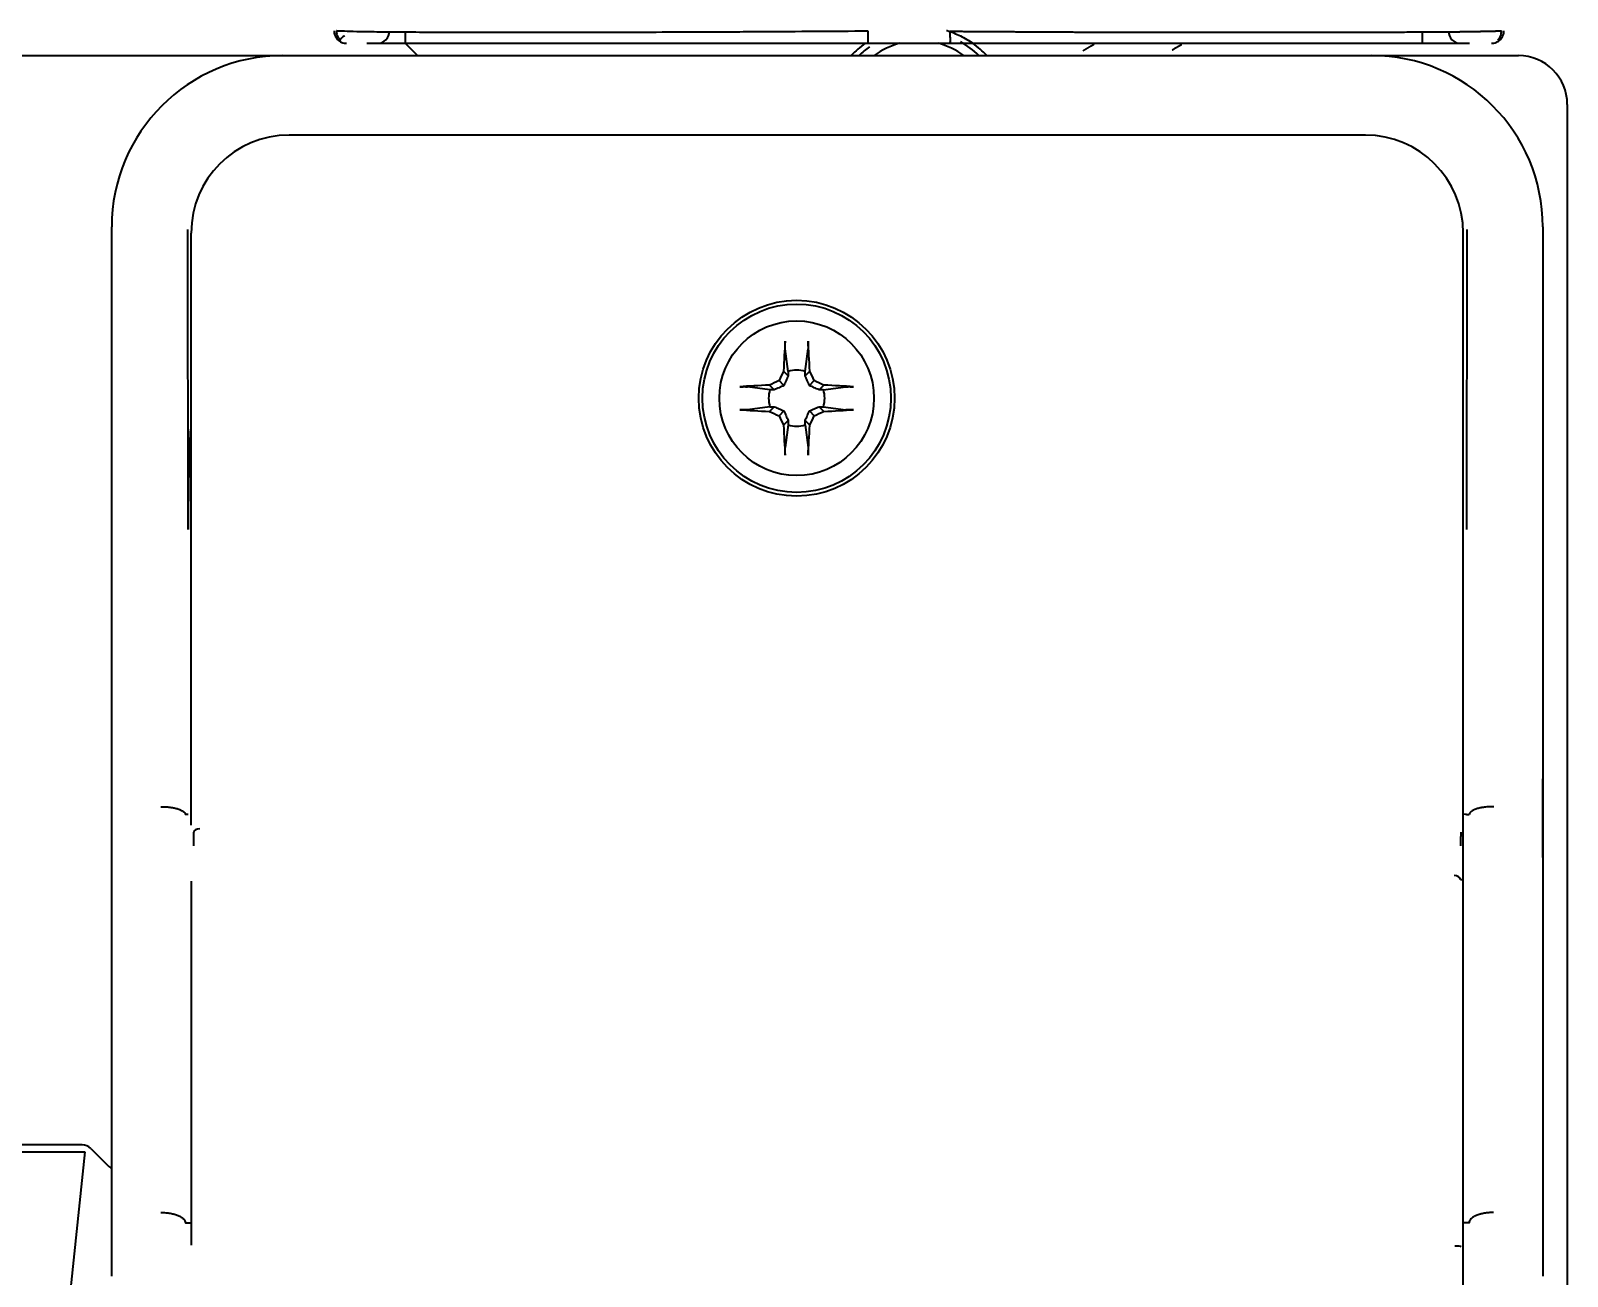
# Model space of a CAD drawing. Header units: inches. Extents: x 786 to 5755, y -850 to 3635.
# Drawn here: x 4191.9 to 4254.7, y 3516.1 to 3567 of the extents above; entities that cross this region are included whole.
import ezdxf

# ---------------------------------------------------------------- set-up
doc = ezdxf.new("R2010")
doc.units = ezdxf.units.IN
doc.layers.add('1', color=7, linetype='Continuous', true_color=0xffffff)

msp = doc.modelspace()

# ---------------------------------------------------------------- linework, layer by layer
at = {"layer": '1', "color": 7, "linetype": 'Continuous', "lineweight": 35}
for p, q in [((4248.805, 3566.917), (4248.805, 3566.451)), ((4207.24, 3566.904), (4207.24, 3566.451)), ((4207.24, 3566.451), (4207.74, 3565.951)), ((4221.638, 3566.451), (4226.042, 3566.451)), ((4226.161, 3566.451), (4229.507, 3566.451)), ((4230.438, 3566.451), (4248.805, 3566.451)), ((4073.568, 3565.951), (4202.239, 3565.951)), ((4202.239, 3565.951), (4246.741, 3565.951)), ((4246.74, 3565.951), (4252.74, 3565.951)), ((4254.74, 3563.951), (4254.74, 3497.951)), ((4202.491, 3562.701), (4202.489, 3562.701)), ((4202.491, 3562.699), (4202.491, 3562.701)), ((4246.489, 3562.699), (4202.491, 3562.699)), ((4246.49, 3562.701), (4246.489, 3562.701)), ((4246.489, 3562.701), (4246.489, 3562.699)), ((4195.24, 3536.407), (4195.24, 3558.952)), ((4198.366, 3546.593), (4198.347, 3558.844)), ((4250.633, 3558.844), (4250.614, 3546.593)), ((4253.74, 3558.952), (4253.74, 3536.407)), ((4198.49, 3558.702), (4198.49, 3558.7)), ((4198.49, 3558.7), (4198.491, 3558.7)), ((4198.491, 3534.516), (4198.491, 3558.7)), ((4250.49, 3534.223), (4250.49, 3558.702)), ((4222.89, 3553.041), (4222.772, 3553.963)), ((4223.59, 3553.041), (4223.708, 3553.963)), ((4222.324, 3552.298), (4222.136, 3552.486)), ((4222.722, 3552.469), (4222.519, 3552.671)), ((4222.893, 3552.866), (4222.705, 3553.055)), ((4223.586, 3552.866), (4223.775, 3553.055)), ((4223.758, 3552.469), (4223.96, 3552.671)), ((4224.155, 3552.298), (4224.344, 3552.486)), ((4222.15, 3552.301), (4221.228, 3552.419)), ((4224.33, 3552.301), (4225.252, 3552.419)), ((4222.15, 3551.601), (4221.228, 3551.483)), ((4222.324, 3551.604), (4222.136, 3551.416)), ((4222.722, 3551.433), (4222.519, 3551.23)), ((4223.758, 3551.433), (4223.96, 3551.23)), ((4224.155, 3551.604), (4224.344, 3551.416)), ((4224.33, 3551.601), (4225.252, 3551.483)), ((4222.893, 3551.035), (4222.705, 3550.847)), ((4222.89, 3550.861), (4222.772, 3549.939)), ((4223.586, 3551.035), (4223.775, 3550.847)), ((4223.59, 3550.861), (4223.708, 3549.939)), ((4198.366, 3534.951), (4198.245, 3534.951)), ((4198.366, 3534.951), (4198.366, 3534.951)), ((4250.614, 3534.951), (4250.614, 3534.951)), ((4250.614, 3534.951), (4250.735, 3534.951)), ((4195.24, 3519.296), (4195.24, 3533.193)), ((4253.74, 3533.193), (4253.74, 3519.296)), ((4198.491, 3532.221), (4198.491, 3517.356)), ((4250.369, 3532.293), (4250.49, 3532.295)), ((4250.49, 3517.283), (4250.49, 3532.295)), ((4194.033, 3521.451), (4058.154, 3521.451)), ((4189.169, 3521.171), (4194.142, 3521.171)), ((4194.142, 3521.171), (4192.685, 3507.313)), ((4194.386, 3521.304), (4195.093, 3520.597)), ((4198.253, 3518.266), (4198.489, 3518.267)), ((4250.726, 3518.266), (4250.491, 3518.267))]:
    msp.add_line(p, q, dxfattribs=at)
for radius in [4, 3.85, 3.16]:
    msp.add_circle((4223.24, 3551.951), radius, dxfattribs=at)
for centre, radius, start, end in [((4206.102, 3566.946), 0.495, 270, 0), ((4250.378, 3566.946), 0.495, 180, 270), ((4228.24, 3563.451), 3.5, 125.29688, 134.415), ((4228.24, 3563.451), 3.1, 104.59784, 126.25409), ((4228.24, 3563.451), 3.1, 53.74784, 75.40409), ((4228.24, 3563.451), 3.5, 45.57937, 60.9975), ((4252.74, 3563.951), 2, 0, 90), ((4223.24, 3551.951), 1.145, 72.20111, 107.79889), ((4223.24, 3551.951), 1.145, 162.20111, 197.79889), ((4223.24, 3551.951), 1.145, 342.20111, 17.79889), ((4223.24, 3551.951), 1.145, 252.20111, 287.79889), ((4194.033, 3520.951), 0.5, 45, 90), ((4195.447, 3520.951), 0.5, 225, 245.53055)]:
    msp.add_arc(centre, radius, start, end, dxfattribs=at)
for centre, major_axis, ratio, start_param, end_param in [((4202.241, 3558.95), (4.951, -4.951), 0.999695, 2.356347, 3.926839), ((4246.739, 3558.95), (-4.951, -4.951), 0.999695, 2.356347, 3.926839), ((4202.49, 3558.7), (-2.829, 2.829), 0.999695, 5.497939, 7.068431), ((4246.489, 3558.7), (2.829, 2.829), 0.999695, 5.497939, 7.068431), ((4222.943, 3551.956), (0.065, 3.728), 0.072244, 0.900133, 1.272854), ((4223.536, 3551.956), (0.065, -3.728), 0.072244, 1.868738, 2.24146), ((4223.235, 3552.248), (3.728, 0.065), 0.072244, 1.868738, 2.24146), ((4222.981, 3552.505), (3.344, 1.559), 0.094201, 1.665412, 1.782277), ((4222.686, 3552.209), (1.559, 3.344), 0.094201, 1.359315, 1.476181), ((4223.794, 3552.209), (1.559, -3.344), 0.094201, 1.665412, 1.782277), ((4223.498, 3552.505), (3.344, -1.559), 0.094201, 1.359315, 1.476181), ((4223.245, 3552.248), (3.728, -0.065), 0.072244, 0.900133, 1.272854), ((4223.235, 3551.654), (-3.728, 0.065), 0.072244, 0.900133, 1.272854), ((4222.981, 3551.397), (-3.344, 1.559), 0.094201, 1.359315, 1.476181), ((4222.686, 3551.692), (-1.559, 3.344), 0.094201, 1.665412, 1.782277), ((4223.794, 3551.692), (-1.559, -3.344), 0.094201, 1.359315, 1.476181), ((4223.498, 3551.397), (-3.344, -1.559), 0.094201, 1.665412, 1.782277), ((4223.245, 3551.654), (-3.728, -0.065), 0.072244, 1.868738, 2.24146), ((4222.943, 3551.946), (-0.065, 3.728), 0.072244, 1.868738, 2.24146), ((4223.536, 3551.946), (-0.065, -3.728), 0.072244, 0.900133, 1.272854), ((4250.114, 3534.953), (0.5, -0.002), 0.003694, 0.00874, 0.785412), ((4198.845, 3534.223), (-0.25, -0.003), 0.565975, 4.705606, 6.262014), ((4250.119, 3532.289), (0.25, 0), 0.642788, 0.022785, 1.570796), ((4250.146, 3517.278), (0.25, 0.003), 0.14135, 0.01763, 1.569078)]:
    msp.add_ellipse(centre, major_axis=major_axis, ratio=ratio, start_param=start_param, end_param=end_param, dxfattribs=at)
for points, knots in [([(4204.333, 3566.964), (4204.331, 3566.904), (4204.34, 3566.84), (4204.387, 3566.714), (4204.425, 3566.653), (4204.523, 3566.552), (4204.583, 3566.513), (4204.707, 3566.462), (4204.772, 3566.451), (4204.832, 3566.451)], [0, 0, 0, 0, 0.25, 0.25, 0.5, 0.5, 0.75, 0.75, 1, 1, 1, 1]), ([(4204.429, 3566.962), (4204.428, 3566.93), (4204.433, 3566.865), (4204.46, 3566.767), (4204.509, 3566.673), (4204.554, 3566.618), (4204.58, 3566.592)], [0, 0, 0, 0, 0.232591, 0.479347, 0.737148, 1, 1, 1, 1]), ([(4226.158, 3566.942), (4225.437, 3566.941), (4224.714, 3566.937), (4223.272, 3566.927), (4222.554, 3566.921), (4221.492, 3566.915), (4221.14, 3566.914), (4220.444, 3566.91), (4220.099, 3566.909), (4219.074, 3566.904), (4218.403, 3566.902), (4217.082, 3566.897), (4216.433, 3566.895), (4215.166, 3566.892), (4214.55, 3566.891), (4212.77, 3566.889), (4211.675, 3566.889), (4210.167, 3566.89), (4209.687, 3566.891), (4208.783, 3566.894), (4208.359, 3566.896), (4207.574, 3566.9), (4207.212, 3566.902), (4206.714, 3566.906), (4206.555, 3566.907), (4206.252, 3566.91), (4206.108, 3566.912), (4205.836, 3566.915), (4205.709, 3566.917), (4205.471, 3566.921), (4205.361, 3566.924), (4205.056, 3566.931), (4204.888, 3566.937), (4204.617, 3566.948), (4204.515, 3566.953), (4204.44, 3566.957), (4204.434, 3566.958), (4204.429, 3566.958)], [0, 0, 0, 0, 0.066295, 0.066295, 0.132591, 0.132591, 0.165739, 0.165739, 0.198886, 0.198886, 0.265182, 0.265182, 0.331477, 0.331477, 0.397772, 0.397772, 0.530363, 0.530363, 0.596659, 0.596659, 0.662954, 0.662954, 0.72925, 0.72925, 0.762397, 0.762397, 0.795545, 0.795545, 0.828693, 0.828693, 0.86184, 0.86184, 0.928136, 0.928136, 0.994431, 0.994431, 1, 1, 1, 1]), ([(4226.161, 3566.451), (4226.161, 3566.451), (4226.16, 3566.462), (4226.16, 3566.51), (4226.159, 3566.547), (4226.159, 3566.642), (4226.159, 3566.7), (4226.158, 3566.821), (4226.158, 3566.884), (4226.158, 3566.942)], [0, 0, 0, 0, 0.25, 0.25, 0.5, 0.5, 0.75, 0.75, 1, 1, 1, 1]), ([(4229.365, 3566.98), (4229.374, 3566.978), (4229.382, 3566.975), (4229.483, 3566.943), (4229.575, 3566.91), (4229.757, 3566.836), (4229.847, 3566.796), (4230.109, 3566.665), (4230.277, 3566.565), (4230.438, 3566.451)], [0, 0, 0, 0, 0.021586, 0.021586, 0.26619, 0.26619, 0.510793, 0.510793, 1, 1, 1, 1]), ([(4229.507, 3566.942), (4229.531, 3566.942), (4229.579, 3566.942), (4229.654, 3566.942), (4229.734, 3566.942), (4229.82, 3566.941), (4229.911, 3566.941), (4230.008, 3566.94), (4230.111, 3566.94), (4230.219, 3566.939), (4230.332, 3566.939), (4230.451, 3566.938), (4230.576, 3566.937), (4230.707, 3566.936), (4230.843, 3566.935), (4230.984, 3566.934), (4231.132, 3566.933), (4231.285, 3566.932), (4231.445, 3566.931), (4231.609, 3566.93), (4231.78, 3566.929), (4231.957, 3566.928), (4232.139, 3566.927), (4232.328, 3566.925), (4232.522, 3566.924), (4232.722, 3566.923), (4232.928, 3566.922), (4233.14, 3566.92), (4233.358, 3566.919), (4233.582, 3566.918), (4233.812, 3566.917), (4234.048, 3566.916), (4234.29, 3566.915), (4234.537, 3566.913), (4234.791, 3566.912), (4235.05, 3566.911), (4235.315, 3566.91), (4235.585, 3566.909), (4235.861, 3566.908), (4236.143, 3566.907), (4236.43, 3566.907), (4236.722, 3566.906), (4237.02, 3566.905), (4237.323, 3566.905), (4237.631, 3566.904), (4237.943, 3566.903), (4238.26, 3566.903), (4238.582, 3566.903), (4238.908, 3566.902), (4239.239, 3566.902), (4239.573, 3566.902), (4239.911, 3566.902), (4240.252, 3566.902), (4240.596, 3566.902), (4240.943, 3566.902), (4241.293, 3566.902), (4241.645, 3566.902), (4241.998, 3566.903), (4242.354, 3566.903), (4242.71, 3566.903), (4243.067, 3566.904), (4243.424, 3566.904), (4243.781, 3566.905), (4244.137, 3566.905), (4244.493, 3566.906), (4244.847, 3566.906), (4245.199, 3566.907), (4245.62, 3566.907), (4246.097, 3566.908), (4246.617, 3566.909), (4247.105, 3566.91), (4247.561, 3566.911), (4247.987, 3566.912), (4248.383, 3566.914), (4248.75, 3566.915), (4249.089, 3566.917), (4249.402, 3566.918), (4249.608, 3566.919), (4249.723, 3566.92), (4249.756, 3566.92), (4249.789, 3566.921), (4249.823, 3566.921), (4249.857, 3566.921), (4249.89, 3566.921), (4249.924, 3566.922), (4249.958, 3566.922), (4249.993, 3566.922), (4250.027, 3566.923), (4250.061, 3566.923), (4250.096, 3566.923), (4250.13, 3566.924), (4250.165, 3566.924), (4250.2, 3566.925), (4250.235, 3566.925), (4250.27, 3566.926), (4250.305, 3566.926), (4250.339, 3566.926), (4250.374, 3566.927), (4250.409, 3566.927), (4250.444, 3566.928), (4250.479, 3566.928), (4250.514, 3566.929), (4250.549, 3566.929), (4250.584, 3566.93), (4250.618, 3566.93), (4250.653, 3566.931), (4250.687, 3566.931), (4250.722, 3566.932), (4250.756, 3566.932), (4250.79, 3566.933), (4250.824, 3566.934), (4250.858, 3566.934), (4250.892, 3566.935), (4250.926, 3566.935), (4250.959, 3566.936), (4250.992, 3566.936), (4251.025, 3566.937), (4251.058, 3566.938), (4251.09, 3566.938), (4251.123, 3566.939), (4251.155, 3566.939), (4251.186, 3566.94), (4251.218, 3566.941), (4251.249, 3566.941), (4251.28, 3566.942), (4251.31, 3566.943), (4251.34, 3566.943), (4251.37, 3566.944), (4251.4, 3566.944), (4251.429, 3566.945), (4251.458, 3566.946), (4251.486, 3566.946), (4251.514, 3566.947), (4251.541, 3566.947), (4251.568, 3566.948), (4251.595, 3566.949), (4251.621, 3566.949), (4251.647, 3566.95), (4251.672, 3566.95), (4251.697, 3566.951), (4251.721, 3566.952), (4251.744, 3566.952), (4251.767, 3566.953), (4251.79, 3566.953), (4251.812, 3566.954), (4251.833, 3566.954), (4251.854, 3566.955), (4251.874, 3566.955), (4251.894, 3566.956), (4251.913, 3566.956), (4251.931, 3566.957), (4251.948, 3566.957), (4251.965, 3566.958), (4251.982, 3566.958), (4251.997, 3566.959), (4252.012, 3566.959), (4252.026, 3566.96), (4252.04, 3566.96), (4252.049, 3566.96), (4252.055, 3566.96), (4252.056, 3566.96)], [0, 0, 0, 0, 0.002067, 0.004295, 0.006684, 0.009235, 0.011949, 0.014827, 0.017869, 0.021077, 0.024452, 0.027993, 0.031703, 0.035582, 0.039632, 0.043853, 0.048247, 0.052815, 0.057558, 0.062477, 0.067574, 0.072849, 0.078305, 0.083943, 0.089763, 0.095768, 0.101959, 0.108338, 0.114906, 0.121664, 0.128615, 0.135759, 0.143099, 0.150635, 0.158369, 0.166301, 0.174434, 0.182769, 0.191306, 0.200047, 0.208993, 0.218146, 0.227507, 0.237077, 0.246857, 0.256849, 0.267053, 0.277471, 0.288102, 0.298947, 0.310006, 0.321279, 0.332766, 0.344468, 0.356383, 0.368513, 0.380856, 0.393413, 0.406183, 0.419164, 0.432356, 0.445757, 0.459364, 0.473176, 0.48719, 0.501405, 0.515816, 0.530423, 0.554243, 0.57751, 0.600211, 0.622332, 0.643864, 0.664799, 0.685129, 0.704852, 0.723966, 0.742469, 0.744648, 0.746855, 0.749088, 0.751348, 0.753635, 0.755948, 0.758288, 0.760655, 0.763048, 0.765468, 0.767914, 0.770386, 0.772884, 0.775409, 0.77796, 0.780536, 0.783139, 0.785767, 0.788421, 0.791101, 0.793807, 0.796538, 0.799294, 0.802076, 0.804883, 0.807715, 0.810572, 0.813454, 0.816361, 0.819293, 0.822249, 0.82523, 0.828236, 0.831266, 0.83432, 0.837398, 0.840501, 0.843628, 0.846778, 0.849952, 0.85315, 0.856372, 0.859617, 0.862885, 0.866177, 0.869492, 0.872829, 0.87619, 0.879573, 0.882978, 0.886406, 0.889857, 0.893329, 0.896824, 0.90034, 0.903878, 0.907437, 0.911018, 0.914619, 0.918242, 0.921886, 0.92555, 0.929235, 0.932939, 0.936664, 0.940409, 0.944174, 0.947958, 0.951761, 0.955584, 0.959425, 0.963286, 0.967166, 0.971064, 0.97498, 0.978915, 0.982867, 0.986838, 0.990826, 0.994832, 0.998855, 1, 1, 1, 1]), ([(4229.507, 3566.942), (4229.507, 3566.884), (4229.507, 3566.821), (4229.508, 3566.7), (4229.508, 3566.642), (4229.508, 3566.547), (4229.508, 3566.51), (4229.507, 3566.462), (4229.507, 3566.451), (4229.507, 3566.451)], [0, 0, 0, 0, 0.25, 0.25, 0.5, 0.5, 0.75, 0.75, 1, 1, 1, 1]), ([(4251.648, 3566.451), (4251.708, 3566.451), (4251.772, 3566.462), (4251.897, 3566.513), (4251.957, 3566.552), (4252.054, 3566.653), (4252.092, 3566.714), (4252.139, 3566.84), (4252.149, 3566.904), (4252.147, 3566.964)], [0, 0, 0, 0, 0.25, 0.25, 0.5, 0.5, 0.75, 0.75, 1, 1, 1, 1]), ([(4251.9, 3566.592), (4251.926, 3566.617), (4251.971, 3566.672), (4252.02, 3566.766), (4252.047, 3566.863), (4252.052, 3566.928), (4252.052, 3566.961)], [0, 0, 0, 0, 0.262853, 0.520648, 0.767403, 1, 1, 1, 1]), ([(4205.672, 3566.451), (4205.7, 3566.451), (4205.78, 3566.451), (4205.919, 3566.451), (4206.091, 3566.451), (4206.272, 3566.451), (4206.61, 3566.451), (4207.261, 3566.451), (4208.158, 3566.451), (4209.063, 3566.451), (4209.73, 3566.451), (4210.377, 3566.451), (4210.968, 3566.451), (4211.511, 3566.451), (4212.021, 3566.451), (4212.544, 3566.451), (4213.082, 3566.451), (4213.634, 3566.451), (4214.157, 3566.451), (4214.655, 3566.451), (4215.129, 3566.451), (4215.627, 3566.451), (4216.149, 3566.451), (4216.695, 3566.451), (4217.265, 3566.451), (4217.824, 3566.451), (4218.376, 3566.451), (4218.924, 3566.451), (4219.506, 3566.451), (4220.074, 3566.451), (4220.644, 3566.451), (4221.231, 3566.451), (4221.825, 3566.451), (4222.4, 3566.451), (4222.928, 3566.451), (4223.457, 3566.451), (4223.864, 3566.451), (4224.147, 3566.451), (4224.307, 3566.451), (4224.466, 3566.451), (4224.624, 3566.451), (4224.781, 3566.451), (4224.937, 3566.451), (4225.093, 3566.451), (4225.248, 3566.451), (4225.402, 3566.451), (4225.556, 3566.451), (4225.708, 3566.451), (4225.86, 3566.451), (4226.011, 3566.451), (4226.111, 3566.451), (4226.161, 3566.451)], [0, 0, 0, 0, 0.011189, 0.030714, 0.049915, 0.068785, 0.087289, 0.149013, 0.23877, 0.281411, 0.320754, 0.356695, 0.389133, 0.414353, 0.439479, 0.46454, 0.489566, 0.514586, 0.539629, 0.55919, 0.579458, 0.600418, 0.622049, 0.644332, 0.667248, 0.69078, 0.710929, 0.732148, 0.754462, 0.777904, 0.796931, 0.818869, 0.843748, 0.863133, 0.882503, 0.901851, 0.921173, 0.927002, 0.932801, 0.938569, 0.944306, 0.950012, 0.955688, 0.961333, 0.966948, 0.972533, 0.978087, 0.983611, 0.989104, 0.994567, 1, 1, 1, 1]), ([(4226.042, 3566.451), (4225.934, 3566.374), (4225.833, 3566.294), (4225.642, 3566.127), (4225.553, 3566.04), (4225.469, 3565.951)], [0, 0, 0, 0, 0.5, 0.5, 1, 1, 1, 1]), ([(4229.507, 3566.451), (4229.533, 3566.451), (4229.587, 3566.451), (4229.672, 3566.451), (4229.764, 3566.451), (4229.862, 3566.451), (4229.968, 3566.451), (4230.081, 3566.451), (4230.2, 3566.451), (4230.327, 3566.451), (4230.46, 3566.451), (4230.6, 3566.451), (4230.747, 3566.451), (4230.901, 3566.451), (4231.062, 3566.451), (4231.229, 3566.451), (4231.403, 3566.451), (4231.584, 3566.451), (4231.916, 3566.451), (4232.379, 3566.451), (4232.953, 3566.451), (4233.474, 3566.451), (4233.955, 3566.451), (4234.421, 3566.451), (4234.895, 3566.451), (4235.389, 3566.451), (4235.901, 3566.451), (4236.43, 3566.451), (4236.976, 3566.451), (4237.537, 3566.451), (4238.2, 3566.451), (4238.942, 3566.451), (4239.74, 3566.451), (4240.49, 3566.451), (4241.195, 3566.451), (4241.81, 3566.451), (4242.345, 3566.451), (4242.807, 3566.451), (4243.248, 3566.451), (4243.667, 3566.451), (4244.065, 3566.451), (4244.442, 3566.451), (4244.799, 3566.451), (4245.297, 3566.451), (4245.913, 3566.451), (4246.618, 3566.451), (4247.255, 3566.451), (4247.814, 3566.451), (4248.293, 3566.451), (4248.696, 3566.451), (4249.032, 3566.451), (4249.311, 3566.451), (4249.537, 3566.451), (4249.717, 3566.451), (4249.908, 3566.451), (4250.125, 3566.451), (4250.379, 3566.451), (4250.587, 3566.451), (4250.708, 3566.451), (4250.75, 3566.451)], [0, 0, 0, 0, 0.002718, 0.00568, 0.008888, 0.012339, 0.016035, 0.019974, 0.024156, 0.02858, 0.033246, 0.038154, 0.043302, 0.048692, 0.054321, 0.06019, 0.066299, 0.072646, 0.079233, 0.101302, 0.121555, 0.140017, 0.156703, 0.172962, 0.190021, 0.207881, 0.226538, 0.24598, 0.266191, 0.287152, 0.308835, 0.341337, 0.372542, 0.402506, 0.431278, 0.458891, 0.47955, 0.499657, 0.519192, 0.538139, 0.556487, 0.574234, 0.591379, 0.607921, 0.647633, 0.685694, 0.722178, 0.75706, 0.787895, 0.815621, 0.84023, 0.861728, 0.880129, 0.895447, 0.907688, 0.930743, 0.95624, 0.984204, 1, 1, 1, 1]), ([(4231.011, 3565.951), (4230.927, 3566.04), (4230.838, 3566.127), (4230.647, 3566.294), (4230.546, 3566.374), (4230.438, 3566.451)], [0, 0, 0, 0, 0.5, 0.5, 1, 1, 1, 1]), ([(4222.772, 3553.963), (4222.771, 3553.97), (4222.77, 3553.978), (4222.769, 3553.993), (4222.769, 3553.998), (4222.768, 3554.009), (4222.768, 3554.021), (4222.767, 3554.034), (4222.767, 3554.047), (4222.767, 3554.054), (4222.767, 3554.075), (4222.767, 3554.089), (4222.767, 3554.112), (4222.767, 3554.119), (4222.767, 3554.134), (4222.767, 3554.15), (4222.767, 3554.165), (4222.768, 3554.18), (4222.768, 3554.187), (4222.769, 3554.21), (4222.769, 3554.224), (4222.771, 3554.251), (4222.772, 3554.264), (4222.773, 3554.276)], [0, 0, 0, 0, 0.125, 0.125, 0.1875, 0.1875, 0.25, 0.3125, 0.3125, 0.375, 0.375, 0.5, 0.5, 0.5625, 0.5625, 0.625, 0.6875, 0.6875, 0.75, 0.75, 0.875, 0.875, 1, 1, 1, 1]), ([(4223.707, 3554.276), (4223.708, 3554.264), (4223.709, 3554.252), (4223.71, 3554.224), (4223.711, 3554.21), (4223.712, 3554.18), (4223.712, 3554.165), (4223.713, 3554.142), (4223.713, 3554.134), (4223.713, 3554.119), (4223.713, 3554.104), (4223.713, 3554.089), (4223.713, 3554.075), (4223.713, 3554.068), (4223.713, 3554.047), (4223.712, 3554.034), (4223.712, 3554.015), (4223.711, 3554.009), (4223.711, 3553.998), (4223.71, 3553.988), (4223.709, 3553.979), (4223.709, 3553.971), (4223.708, 3553.967), (4223.708, 3553.963)], [0, 0, 0, 0, 0.125, 0.125, 0.25, 0.25, 0.375, 0.375, 0.4375, 0.4375, 0.5, 0.5625, 0.5625, 0.625, 0.625, 0.75, 0.75, 0.8125, 0.8125, 0.875, 0.9375, 0.9375, 1, 1, 1, 1]), ([(4222.722, 3552.469), (4222.654, 3552.439), (4222.587, 3552.41), (4222.455, 3552.353), (4222.389, 3552.325), (4222.324, 3552.298)], [0, 0, 0, 0, 0.5, 0.5, 1, 1, 1, 1]), ([(4222.893, 3552.866), (4222.866, 3552.802), (4222.838, 3552.736), (4222.781, 3552.604), (4222.752, 3552.537), (4222.722, 3552.469)], [0, 0, 0, 0, 0.5, 0.5, 1, 1, 1, 1]), ([(4223.758, 3552.469), (4223.728, 3552.537), (4223.699, 3552.604), (4223.642, 3552.736), (4223.614, 3552.802), (4223.586, 3552.866)], [0, 0, 0, 0, 0.5, 0.5, 1, 1, 1, 1]), ([(4224.155, 3552.298), (4224.09, 3552.325), (4224.025, 3552.353), (4223.893, 3552.41), (4223.826, 3552.439), (4223.758, 3552.469)], [0, 0, 0, 0, 0.5, 0.5, 1, 1, 1, 1]), ([(4220.914, 3552.418), (4220.926, 3552.419), (4220.939, 3552.42), (4220.966, 3552.421), (4220.981, 3552.422), (4221.011, 3552.423), (4221.026, 3552.423), (4221.049, 3552.424), (4221.056, 3552.424), (4221.072, 3552.424), (4221.087, 3552.424), (4221.101, 3552.424), (4221.116, 3552.424), (4221.123, 3552.424), (4221.144, 3552.424), (4221.157, 3552.423), (4221.175, 3552.423), (4221.181, 3552.422), (4221.192, 3552.422), (4221.203, 3552.421), (4221.212, 3552.42), (4221.22, 3552.42), (4221.224, 3552.419), (4221.228, 3552.419)], [0, 0, 0, 0, 0.125, 0.125, 0.25, 0.25, 0.375, 0.375, 0.4375, 0.4375, 0.5, 0.5625, 0.5625, 0.625, 0.625, 0.75, 0.75, 0.8125, 0.8125, 0.875, 0.9375, 0.9375, 1, 1, 1, 1]), ([(4225.252, 3552.419), (4225.259, 3552.42), (4225.267, 3552.42), (4225.282, 3552.421), (4225.287, 3552.422), (4225.298, 3552.422), (4225.31, 3552.423), (4225.323, 3552.423), (4225.336, 3552.424), (4225.343, 3552.424), (4225.364, 3552.424), (4225.378, 3552.424), (4225.4, 3552.424), (4225.408, 3552.424), (4225.423, 3552.424), (4225.439, 3552.424), (4225.454, 3552.423), (4225.469, 3552.423), (4225.476, 3552.423), (4225.499, 3552.422), (4225.513, 3552.421), (4225.54, 3552.42), (4225.553, 3552.419), (4225.565, 3552.418)], [0, 0, 0, 0, 0.125, 0.125, 0.1875, 0.1875, 0.25, 0.3125, 0.3125, 0.375, 0.375, 0.5, 0.5, 0.5625, 0.5625, 0.625, 0.6875, 0.6875, 0.75, 0.75, 0.875, 0.875, 1, 1, 1, 1]), ([(4221.228, 3551.483), (4221.221, 3551.482), (4221.212, 3551.481), (4221.198, 3551.48), (4221.192, 3551.48), (4221.181, 3551.479), (4221.17, 3551.479), (4221.157, 3551.479), (4221.144, 3551.478), (4221.137, 3551.478), (4221.116, 3551.478), (4221.102, 3551.478), (4221.079, 3551.478), (4221.072, 3551.478), (4221.056, 3551.478), (4221.041, 3551.478), (4221.026, 3551.479), (4221.011, 3551.479), (4221.003, 3551.479), (4220.981, 3551.48), (4220.967, 3551.481), (4220.939, 3551.482), (4220.926, 3551.483), (4220.914, 3551.484)], [0, 0, 0, 0, 0.125, 0.125, 0.1875, 0.1875, 0.25, 0.3125, 0.3125, 0.375, 0.375, 0.5, 0.5, 0.5625, 0.5625, 0.625, 0.6875, 0.6875, 0.75, 0.75, 0.875, 0.875, 1, 1, 1, 1]), ([(4222.324, 3551.604), (4222.389, 3551.577), (4222.455, 3551.549), (4222.587, 3551.492), (4222.654, 3551.463), (4222.722, 3551.433)], [0, 0, 0, 0, 0.5, 0.5, 1, 1, 1, 1]), ([(4222.722, 3551.433), (4222.752, 3551.365), (4222.781, 3551.298), (4222.838, 3551.166), (4222.866, 3551.1), (4222.893, 3551.035)], [0, 0, 0, 0, 0.5, 0.5, 1, 1, 1, 1]), ([(4223.586, 3551.035), (4223.614, 3551.1), (4223.642, 3551.166), (4223.699, 3551.298), (4223.728, 3551.365), (4223.758, 3551.433)], [0, 0, 0, 0, 0.5, 0.5, 1, 1, 1, 1]), ([(4223.758, 3551.433), (4223.826, 3551.463), (4223.893, 3551.492), (4224.025, 3551.549), (4224.09, 3551.577), (4224.155, 3551.604)], [0, 0, 0, 0, 0.5, 0.5, 1, 1, 1, 1]), ([(4225.565, 3551.484), (4225.553, 3551.483), (4225.541, 3551.482), (4225.513, 3551.481), (4225.499, 3551.48), (4225.469, 3551.479), (4225.454, 3551.478), (4225.431, 3551.478), (4225.423, 3551.478), (4225.408, 3551.478), (4225.393, 3551.478), (4225.378, 3551.478), (4225.364, 3551.478), (4225.357, 3551.478), (4225.336, 3551.478), (4225.323, 3551.478), (4225.304, 3551.479), (4225.298, 3551.479), (4225.287, 3551.48), (4225.277, 3551.481), (4225.268, 3551.481), (4225.259, 3551.482), (4225.256, 3551.483), (4225.252, 3551.483)], [0, 0, 0, 0, 0.125, 0.125, 0.25, 0.25, 0.375, 0.375, 0.4375, 0.4375, 0.5, 0.5625, 0.5625, 0.625, 0.625, 0.75, 0.75, 0.8125, 0.8125, 0.875, 0.9375, 0.9375, 1, 1, 1, 1]), ([(4198.457, 3550.682), (4198.44, 3550.341), (4198.426, 3550.001), (4198.403, 3549.319), (4198.394, 3548.979), (4198.372, 3547.957), (4198.365, 3547.275), (4198.366, 3546.593)], [0, 0, 0, 0, 0.25, 0.25, 0.5, 0.5, 1, 1, 1, 1]), ([(4222.773, 3549.625), (4222.772, 3549.637), (4222.771, 3549.65), (4222.77, 3549.678), (4222.769, 3549.692), (4222.768, 3549.722), (4222.767, 3549.737), (4222.767, 3549.76), (4222.767, 3549.767), (4222.767, 3549.783), (4222.767, 3549.798), (4222.767, 3549.812), (4222.767, 3549.827), (4222.767, 3549.834), (4222.767, 3549.855), (4222.767, 3549.868), (4222.768, 3549.886), (4222.768, 3549.892), (4222.769, 3549.903), (4222.77, 3549.914), (4222.77, 3549.923), (4222.771, 3549.931), (4222.771, 3549.935), (4222.772, 3549.939)], [0, 0, 0, 0, 0.125, 0.125, 0.25, 0.25, 0.375, 0.375, 0.4375, 0.4375, 0.5, 0.5625, 0.5625, 0.625, 0.625, 0.75, 0.75, 0.8125, 0.8125, 0.875, 0.9375, 0.9375, 1, 1, 1, 1]), ([(4223.708, 3549.939), (4223.709, 3549.932), (4223.709, 3549.923), (4223.71, 3549.909), (4223.711, 3549.904), (4223.711, 3549.892), (4223.712, 3549.881), (4223.712, 3549.868), (4223.713, 3549.855), (4223.713, 3549.848), (4223.713, 3549.827), (4223.713, 3549.813), (4223.713, 3549.79), (4223.713, 3549.783), (4223.713, 3549.767), (4223.713, 3549.752), (4223.712, 3549.737), (4223.712, 3549.722), (4223.712, 3549.714), (4223.711, 3549.692), (4223.71, 3549.678), (4223.709, 3549.65), (4223.708, 3549.637), (4223.707, 3549.625)], [0, 0, 0, 0, 0.125, 0.125, 0.1875, 0.1875, 0.25, 0.3125, 0.3125, 0.375, 0.375, 0.5, 0.5, 0.5625, 0.5625, 0.625, 0.6875, 0.6875, 0.75, 0.75, 0.875, 0.875, 1, 1, 1, 1]), ([(4195.24, 3533.193), (4195.24, 3533.207), (4195.24, 3533.238), (4195.24, 3533.292), (4195.24, 3533.359), (4195.24, 3533.44), (4195.24, 3533.535), (4195.24, 3533.645), (4195.24, 3533.77), (4195.24, 3533.927), (4195.24, 3534.111), (4195.24, 3534.314), (4195.24, 3534.508), (4195.24, 3534.692), (4195.24, 3534.877), (4195.24, 3535.075), (4195.24, 3535.298), (4195.24, 3535.482), (4195.24, 3535.618), (4195.24, 3535.695), (4195.24, 3535.77), (4195.24, 3535.841), (4195.24, 3535.909), (4195.24, 3535.973), (4195.24, 3536.035), (4195.24, 3536.093), (4195.24, 3536.147), (4195.24, 3536.199), (4195.24, 3536.247), (4195.24, 3536.292), (4195.24, 3536.333), (4195.24, 3536.371), (4195.24, 3536.395), (4195.24, 3536.407)], [0, 0, 0, 0, 0.015307, 0.035184, 0.059624, 0.088618, 0.122161, 0.160243, 0.20286, 0.250007, 0.318362, 0.382801, 0.443342, 0.499998, 0.55265, 0.611855, 0.677626, 0.749989, 0.773387, 0.795826, 0.817305, 0.837824, 0.857382, 0.87598, 0.893616, 0.91029, 0.926001, 0.940748, 0.954531, 0.967349, 0.9792, 0.990084, 1, 1, 1, 1]), ([(4195.247, 3533.193), (4195.247, 3533.2), (4195.247, 3533.208), (4195.247, 3533.223), (4195.247, 3533.245), (4195.247, 3533.298), (4195.247, 3533.405), (4195.248, 3533.498), (4195.248, 3533.684), (4195.248, 3533.811), (4195.248, 3534.004), (4195.248, 3534.069), (4195.248, 3534.199), (4195.248, 3534.264), (4195.248, 3534.463), (4195.248, 3534.596), (4195.248, 3534.799), (4195.248, 3534.867), (4195.248, 3535.004), (4195.248, 3535.072), (4195.248, 3535.279), (4195.248, 3535.556), (4195.247, 3535.908), (4195.246, 3536.156), (4195.246, 3536.281), (4195.246, 3536.344), (4195.246, 3536.371), (4195.246, 3536.389), (4195.246, 3536.398), (4195.246, 3536.407)], [0, 0, 0, 0, 0.007813, 0.007813, 0.015625, 0.03125, 0.0625, 0.125, 0.125, 0.25, 0.25, 0.3125, 0.3125, 0.375, 0.375, 0.5, 0.5, 0.5625, 0.5625, 0.625, 0.625, 0.75, 0.875, 0.9375, 0.96875, 0.984375, 0.992188, 0.992188, 1, 1, 1, 1]), ([(4253.734, 3536.407), (4253.734, 3536.398), (4253.734, 3536.389), (4253.734, 3536.371), (4253.734, 3536.344), (4253.734, 3536.281), (4253.733, 3536.156), (4253.733, 3536.049), (4253.733, 3535.836), (4253.732, 3535.695), (4253.732, 3535.485), (4253.732, 3535.415), (4253.732, 3535.276), (4253.732, 3535.206), (4253.732, 3535), (4253.731, 3534.863), (4253.731, 3534.66), (4253.731, 3534.593), (4253.731, 3534.459), (4253.731, 3534.393), (4253.731, 3534.195), (4253.731, 3533.935), (4253.732, 3533.62), (4253.732, 3533.405), (4253.732, 3533.298), (4253.733, 3533.245), (4253.733, 3533.223), (4253.733, 3533.208), (4253.733, 3533.2), (4253.733, 3533.193)], [0, 0, 0, 0, 0.007812, 0.007812, 0.015625, 0.03125, 0.0625, 0.125, 0.125, 0.25, 0.25, 0.3125, 0.3125, 0.375, 0.375, 0.5, 0.5, 0.5625, 0.5625, 0.625, 0.625, 0.75, 0.875, 0.9375, 0.96875, 0.984375, 0.992188, 0.992188, 1, 1, 1, 1]), ([(4253.74, 3536.407), (4253.74, 3536.387), (4253.74, 3536.344), (4253.74, 3536.275), (4253.74, 3536.197), (4253.74, 3536.109), (4253.74, 3536.013), (4253.74, 3535.907), (4253.74, 3535.792), (4253.74, 3535.668), (4253.74, 3535.499), (4253.74, 3535.298), (4253.74, 3535.075), (4253.74, 3534.877), (4253.74, 3534.692), (4253.74, 3534.507), (4253.74, 3534.314), (4253.74, 3534.111), (4253.74, 3533.943), (4253.74, 3533.813), (4253.74, 3533.724), (4253.74, 3533.642), (4253.74, 3533.567), (4253.74, 3533.499), (4253.74, 3533.438), (4253.74, 3533.382), (4253.74, 3533.333), (4253.74, 3533.29), (4253.74, 3533.252), (4253.74, 3533.221), (4253.74, 3533.201), (4253.74, 3533.193)], [0, 0, 0, 0, 0.017064, 0.036815, 0.059249, 0.084363, 0.112153, 0.142614, 0.175746, 0.211544, 0.250008, 0.322378, 0.388152, 0.447354, 0.499999, 0.556663, 0.617207, 0.681642, 0.74999, 0.781923, 0.811844, 0.839751, 0.865643, 0.889519, 0.911376, 0.931211, 0.949024, 0.964812, 0.978571, 0.990302, 1, 1, 1, 1]), ([(4197.245, 3535.266), (4197.261, 3535.266), (4197.281, 3535.266), (4197.301, 3535.266), (4197.31, 3535.266), (4197.314, 3535.265), (4197.326, 3535.265), (4197.334, 3535.265), (4197.375, 3535.264), (4197.407, 3535.262), (4197.455, 3535.259), (4197.471, 3535.258), (4197.503, 3535.256), (4197.519, 3535.254), (4197.565, 3535.25), (4197.626, 3535.243), (4197.699, 3535.232), (4197.742, 3535.224), (4197.77, 3535.219), (4197.784, 3535.216), (4197.852, 3535.202), (4197.902, 3535.189), (4197.971, 3535.167), (4197.993, 3535.16), (4198.025, 3535.147), (4198.035, 3535.143), (4198.054, 3535.135), (4198.064, 3535.131), (4198.109, 3535.109), (4198.14, 3535.091), (4198.178, 3535.063), (4198.19, 3535.053), (4198.209, 3535.033), (4198.217, 3535.023), (4198.237, 3534.993), (4198.244, 3534.972), (4198.245, 3534.951)], [0, 0, 0, 0, 0.03125, 0.039063, 0.039063, 0.046875, 0.046875, 0.0625, 0.0625, 0.125, 0.125, 0.15625, 0.15625, 0.1875, 0.1875, 0.25, 0.3125, 0.34375, 0.34375, 0.375, 0.375, 0.5, 0.5, 0.5625, 0.5625, 0.59375, 0.59375, 0.625, 0.625, 0.75, 0.75, 0.8125, 0.8125, 0.875, 0.875, 1, 1, 1, 1]), ([(4251.735, 3535.266), (4251.719, 3535.266), (4251.698, 3535.266), (4251.678, 3535.266), (4251.67, 3535.266), (4251.666, 3535.265), (4251.654, 3535.265), (4251.646, 3535.265), (4251.605, 3535.264), (4251.573, 3535.262), (4251.524, 3535.259), (4251.508, 3535.258), (4251.477, 3535.256), (4251.461, 3535.254), (4251.414, 3535.25), (4251.353, 3535.243), (4251.28, 3535.232), (4251.238, 3535.224), (4251.209, 3535.219), (4251.196, 3535.216), (4251.128, 3535.202), (4251.077, 3535.189), (4251.008, 3535.167), (4250.986, 3535.16), (4250.955, 3535.147), (4250.945, 3535.143), (4250.925, 3535.135), (4250.916, 3535.131), (4250.87, 3535.109), (4250.839, 3535.091), (4250.801, 3535.063), (4250.79, 3535.053), (4250.771, 3535.033), (4250.762, 3535.023), (4250.743, 3534.993), (4250.736, 3534.972), (4250.735, 3534.951)], [0, 0, 0, 0, 0.03125, 0.039063, 0.039063, 0.046875, 0.046875, 0.0625, 0.0625, 0.125, 0.125, 0.15625, 0.15625, 0.1875, 0.1875, 0.25, 0.3125, 0.34375, 0.34375, 0.375, 0.375, 0.5, 0.5, 0.5625, 0.5625, 0.59375, 0.59375, 0.625, 0.625, 0.75, 0.75, 0.8125, 0.8125, 0.875, 0.875, 1, 1, 1, 1]), ([(4198.602, 3533.667), (4198.601, 3533.756), (4198.599, 3533.847), (4198.597, 3534.033), (4198.596, 3534.127), (4198.595, 3534.223)], [0, 0, 0, 0, 0.5, 0.5, 1, 1, 1, 1]), ([(4250.385, 3534.223), (4250.383, 3534.127), (4250.382, 3534.033), (4250.38, 3533.847), (4250.379, 3533.756), (4250.378, 3533.667)], [0, 0, 0, 0, 0.5, 0.5, 1, 1, 1, 1]), ([(4250.49, 3532.327), (4250.49, 3532.335), (4250.49, 3532.343), (4250.49, 3532.36), (4250.49, 3532.369), (4250.49, 3532.395), (4250.49, 3532.413), (4250.49, 3532.467), (4250.489, 3532.503), (4250.489, 3532.577), (4250.489, 3532.614), (4250.489, 3532.689), (4250.489, 3532.727), (4250.489, 3532.841), (4250.489, 3532.917), (4250.488, 3533.072), (4250.488, 3533.15), (4250.488, 3533.306), (4250.488, 3533.385), (4250.489, 3533.543), (4250.489, 3533.623), (4250.489, 3533.743), (4250.489, 3533.783), (4250.489, 3533.864), (4250.489, 3533.904), (4250.489, 3533.985), (4250.49, 3534.026), (4250.49, 3534.087), (4250.49, 3534.108), (4250.49, 3534.139), (4250.49, 3534.149), (4250.49, 3534.17), (4250.49, 3534.18), (4250.49, 3534.191)], [0, 0, 0, 0, 0.015625, 0.015625, 0.03125, 0.03125, 0.0625, 0.0625, 0.125, 0.125, 0.1875, 0.1875, 0.25, 0.25, 0.375, 0.375, 0.5, 0.5, 0.625, 0.625, 0.75, 0.75, 0.8125, 0.8125, 0.875, 0.875, 0.9375, 0.9375, 0.96875, 0.96875, 0.984375, 0.984375, 1, 1, 1, 1]), ([(4195.24, 3516.083), (4195.24, 3516.102), (4195.24, 3516.145), (4195.24, 3516.214), (4195.24, 3516.292), (4195.24, 3516.38), (4195.24, 3516.477), (4195.24, 3516.583), (4195.24, 3516.698), (4195.24, 3516.821), (4195.24, 3516.99), (4195.24, 3517.191), (4195.24, 3517.414), (4195.24, 3517.612), (4195.24, 3517.797), (4195.24, 3517.982), (4195.24, 3518.176), (4195.24, 3518.378), (4195.24, 3518.546), (4195.24, 3518.677), (4195.24, 3518.765), (4195.24, 3518.847), (4195.24, 3518.922), (4195.24, 3518.99), (4195.24, 3519.052), (4195.24, 3519.107), (4195.24, 3519.156), (4195.24, 3519.2), (4195.24, 3519.237), (4195.24, 3519.269), (4195.24, 3519.288), (4195.24, 3519.296)], [0, 0, 0, 0, 0.017064, 0.036815, 0.059249, 0.084363, 0.112153, 0.142615, 0.175746, 0.211544, 0.250008, 0.322378, 0.388152, 0.447354, 0.499999, 0.556664, 0.617207, 0.681643, 0.74999, 0.781924, 0.811845, 0.839752, 0.865644, 0.88952, 0.911376, 0.931212, 0.949025, 0.964812, 0.978572, 0.990302, 1, 1, 1, 1]), ([(4253.74, 3519.296), (4253.74, 3519.283), (4253.74, 3519.251), (4253.74, 3519.197), (4253.74, 3519.13), (4253.74, 3519.05), (4253.74, 3518.955), (4253.74, 3518.845), (4253.74, 3518.72), (4253.74, 3518.562), (4253.74, 3518.378), (4253.74, 3518.176), (4253.74, 3517.982), (4253.74, 3517.797), (4253.74, 3517.612), (4253.74, 3517.414), (4253.74, 3517.191), (4253.74, 3517.007), (4253.74, 3516.871), (4253.74, 3516.794), (4253.74, 3516.72), (4253.74, 3516.649), (4253.74, 3516.581), (4253.74, 3516.516), (4253.74, 3516.455), (4253.74, 3516.397), (4253.74, 3516.342), (4253.74, 3516.29), (4253.74, 3516.242), (4253.74, 3516.198), (4253.74, 3516.156), (4253.74, 3516.118), (4253.74, 3516.094), (4253.74, 3516.083)], [0, 0, 0, 0, 0.015307, 0.035184, 0.059623, 0.088618, 0.12216, 0.160242, 0.20286, 0.250007, 0.318362, 0.382801, 0.443341, 0.499998, 0.55265, 0.611855, 0.677626, 0.749989, 0.773387, 0.795826, 0.817305, 0.837824, 0.857382, 0.87598, 0.893616, 0.91029, 0.926001, 0.940748, 0.954531, 0.967348, 0.9792, 0.990084, 1, 1, 1, 1]), ([(4197.253, 3518.687), (4197.27, 3518.687), (4197.294, 3518.686), (4197.318, 3518.686), (4197.33, 3518.685), (4197.334, 3518.685), (4197.342, 3518.685), (4197.346, 3518.685), (4197.383, 3518.683), (4197.416, 3518.681), (4197.464, 3518.677), (4197.48, 3518.676), (4197.511, 3518.672), (4197.527, 3518.671), (4197.574, 3518.665), (4197.635, 3518.655), (4197.708, 3518.641), (4197.751, 3518.631), (4197.779, 3518.623), (4197.793, 3518.62), (4197.861, 3518.601), (4197.911, 3518.583), (4197.98, 3518.554), (4198.002, 3518.544), (4198.033, 3518.528), (4198.043, 3518.523), (4198.063, 3518.512), (4198.072, 3518.506), (4198.118, 3518.477), (4198.149, 3518.453), (4198.187, 3518.415), (4198.198, 3518.402), (4198.218, 3518.376), (4198.226, 3518.362), (4198.246, 3518.322), (4198.253, 3518.295), (4198.253, 3518.267)], [0, 0, 0, 0, 0.03125, 0.046875, 0.046875, 0.054688, 0.054688, 0.0625, 0.0625, 0.125, 0.125, 0.15625, 0.15625, 0.1875, 0.1875, 0.25, 0.3125, 0.34375, 0.34375, 0.375, 0.375, 0.5, 0.5, 0.5625, 0.5625, 0.59375, 0.59375, 0.625, 0.625, 0.75, 0.75, 0.8125, 0.8125, 0.875, 0.875, 1, 1, 1, 1]), ([(4251.726, 3518.687), (4251.71, 3518.687), (4251.686, 3518.686), (4251.662, 3518.686), (4251.649, 3518.685), (4251.646, 3518.685), (4251.637, 3518.685), (4251.633, 3518.685), (4251.597, 3518.683), (4251.564, 3518.681), (4251.516, 3518.677), (4251.5, 3518.676), (4251.468, 3518.672), (4251.453, 3518.671), (4251.406, 3518.665), (4251.345, 3518.655), (4251.272, 3518.641), (4251.229, 3518.631), (4251.201, 3518.623), (4251.187, 3518.62), (4251.119, 3518.601), (4251.069, 3518.583), (4251, 3518.554), (4250.978, 3518.544), (4250.947, 3518.528), (4250.936, 3518.523), (4250.917, 3518.512), (4250.907, 3518.506), (4250.862, 3518.477), (4250.831, 3518.453), (4250.793, 3518.415), (4250.782, 3518.402), (4250.762, 3518.376), (4250.754, 3518.362), (4250.734, 3518.322), (4250.727, 3518.295), (4250.726, 3518.267)], [0, 0, 0, 0, 0.03125, 0.046875, 0.046875, 0.054688, 0.054688, 0.0625, 0.0625, 0.125, 0.125, 0.15625, 0.15625, 0.1875, 0.1875, 0.25, 0.3125, 0.34375, 0.34375, 0.375, 0.375, 0.5, 0.5, 0.5625, 0.5625, 0.59375, 0.59375, 0.625, 0.625, 0.75, 0.75, 0.8125, 0.8125, 0.875, 0.875, 1, 1, 1, 1]), ([(4250.49, 3515.355), (4250.49, 3515.404), (4250.49, 3515.472), (4250.49, 3515.647), (4250.49, 3515.762), (4250.49, 3515.989), (4250.49, 3516.074), (4250.49, 3516.242), (4250.49, 3516.312), (4250.49, 3516.449), (4250.49, 3516.528), (4250.49, 3516.647), (4250.49, 3516.688), (4250.49, 3516.77), (4250.49, 3516.803), (4250.49, 3516.906), (4250.49, 3516.967), (4250.49, 3517.061), (4250.49, 3517.102), (4250.49, 3517.207), (4250.49, 3517.255), (4250.49, 3517.283)], [0, 0, 0, 0, 0.125, 0.125, 0.25, 0.25, 0.375, 0.375, 0.5, 0.5, 0.625, 0.625, 0.6875, 0.6875, 0.75, 0.75, 0.8125, 0.8125, 0.875, 0.875, 1, 1, 1, 1])]:
    msp.add_open_spline(points, degree=3, knots=knots, dxfattribs=at)
for points, degree in [([(4204.762, 3566.759), (4204.445, 3566.57), (4204.653, 3566.484)], 2), ([(4235.384, 3566.398), (4235.157, 3566.267), (4234.931, 3566.136)], 2), ([(4238.595, 3566.183), (4238.789, 3566.296), (4238.984, 3566.409)], 2), ([(4222.89, 3553.041), (4222.891, 3552.983), (4222.892, 3552.925), (4222.893, 3552.866)], 3), ([(4223.586, 3552.866), (4223.588, 3552.925), (4223.589, 3552.983), (4223.59, 3553.041)], 3), ([(4222.324, 3552.298), (4222.266, 3552.299), (4222.208, 3552.3), (4222.15, 3552.301)], 3), ([(4224.33, 3552.301), (4224.272, 3552.3), (4224.214, 3552.299), (4224.155, 3552.298)], 3), ([(4222.15, 3551.601), (4222.208, 3551.602), (4222.266, 3551.603), (4222.324, 3551.604)], 3), ([(4224.155, 3551.604), (4224.214, 3551.603), (4224.272, 3551.602), (4224.33, 3551.601)], 3), ([(4222.893, 3551.035), (4222.892, 3550.977), (4222.891, 3550.919), (4222.89, 3550.861)], 3), ([(4223.59, 3550.861), (4223.589, 3550.919), (4223.588, 3550.977), (4223.586, 3551.035)], 3), ([(4198.245, 3534.951), (4198.245, 3534.951)], 1), ([(4250.735, 3534.951), (4250.735, 3534.951), (4250.735, 3534.951)], 2), ([(4250.49, 3534.191), (4250.49, 3534.202), (4250.49, 3534.213), (4250.49, 3534.223)], 3), ([(4250.49, 3532.295), (4250.49, 3532.303), (4250.49, 3532.314), (4250.49, 3532.327)], 3), ([(4198.253, 3518.267), (4198.253, 3518.267), (4198.253, 3518.266)], 2), ([(4250.726, 3518.266), (4250.726, 3518.267), (4250.726, 3518.267)], 2)]:
    msp.add_open_spline(points, degree=degree, dxfattribs=at)

doc.saveas('drawing.dxf')
